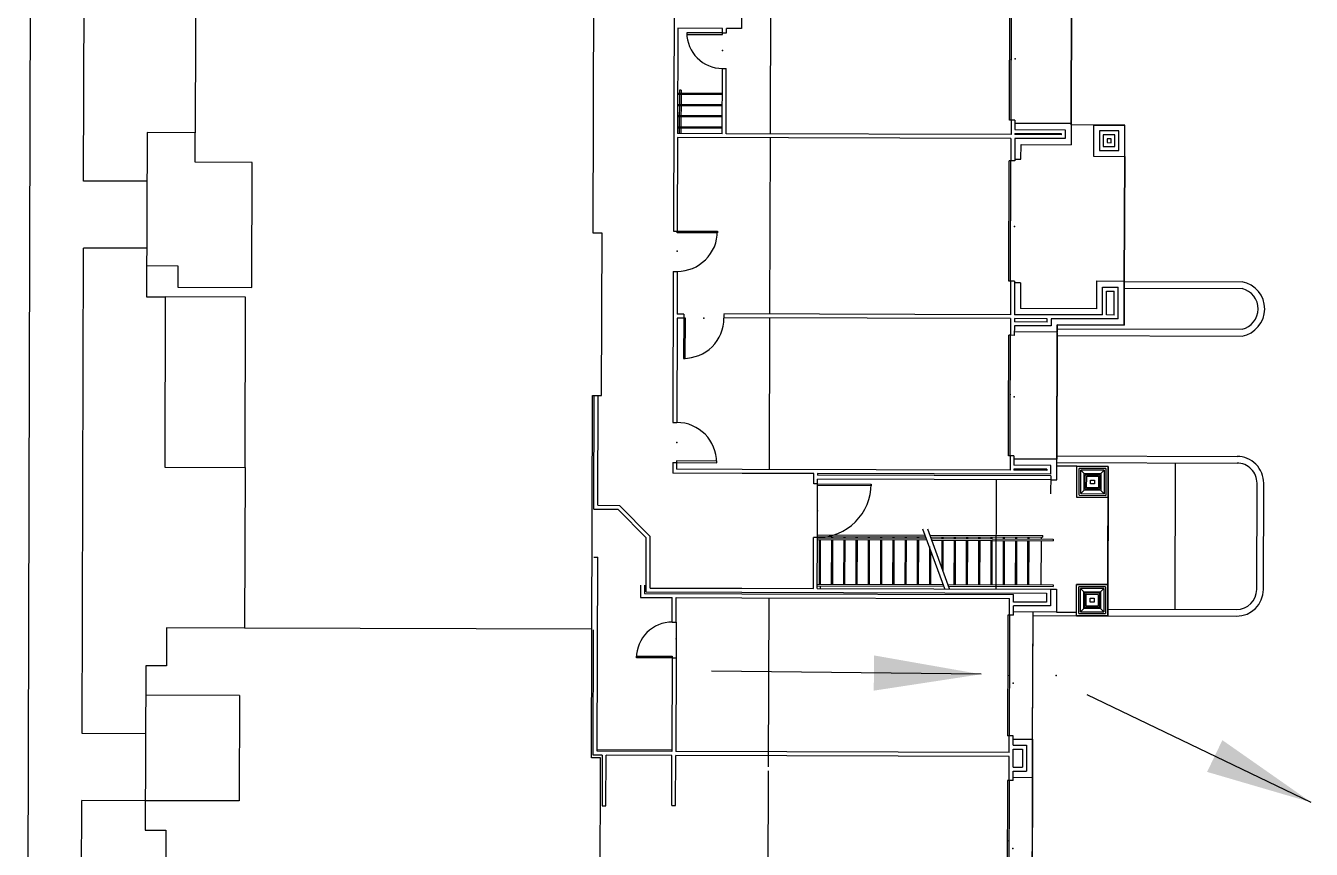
# Model space of a CAD drawing. Header units: feet. Extents: x 26064 to 27719, y 16802 to 28989.
# Drawn here: x 27077.5 to 27173.5, y 17752.7 to 17814.2 of the extents above; entities that cross this region are included whole.
import ezdxf

# ---------------------------------------------------------------- set-up
doc = ezdxf.new("R2010")
doc.units = ezdxf.units.FT
doc.header["$LTSCALE"] = 50
doc.header["$MEASUREMENT"] = 0
doc.header["$PDSIZE"] = -0.5
for name, color, linetype in [('BUILDING-INTERIOR', 251, 'Continuous'), ('BUILDINGS', 5, 'Continuous'), ('CURB-B', 4, 'Continuous'), ('CURB-F', 32, 'Continuous'), ('SD-STRUCTURE', 6, 'Continuous'), ('SIDEWALK', 9, 'Continuous')]:
    doc.layers.add(name, color=color, linetype=linetype)
doc.styles.add('ls80', font='simplex', dxfattribs={"oblique": 15, "height": 4})
doc.dimstyles.new('dim', dxfattribs={"dimtxt": 0.18, "dimasz": 0.16, "dimexe": 0.0625, "dimexo": 0.0625, "dimgap": 0.03, "dimtad": 3, "dimdec": 4, "dimzin": 0, "dimdsep": 46, "dimtxsty": 'ls80', "dimcen": 0.09, "dimclrd": 256, "dimclre": 256, "dimclrt": 256, "dimaunit": 1, "dimadec": 4, "dimazin": 0, "dimtfac": 1, "dimtdec": 4, "dimtofl": 0, "dimtmove": 2, "dimatfit": 3, "dimfxl": 0, "dimtolj": 1, "dimtzin": 0, "dimlwd": -1, "dimlwe": -1, "dimarcsym": 0})

msp = doc.modelspace()

# ---------------------------------------------------------------- linework, layer by layer
at = {"layer": 'BUILDING-INTERIOR', "color": 7, "ltscale": 12}
for p, q in [((27125.89524, 17817.80484), (27125.84006, 17798.89543)), ((27130.93364, 17817.33198), (27130.92403, 17814.04162)), ((27133.09946, 17817.32568), (27133.06688, 17806.16337)), ((27150.93817, 17807.19407), (27150.96443, 17816.19063)), ((27151.06313, 17807.1937), (27151.08938, 17816.19027)), ((27155.58839, 17816.42704), (27155.56068, 17806.93098)), ((27126.17586, 17814.05543), (27126.15288, 17806.18357)), ((27129.50792, 17814.04573), (27126.17587, 17814.05543)), ((27126.8413, 17813.72028), (27126.84094, 17813.59533)), ((27126.84094, 17813.59533), (27129.50658, 17813.58755)), ((27129.50694, 17813.7125), (27126.8413, 17813.72028)), ((27129.50658, 17813.58755), (27129.50694, 17813.7125)), ((27129.50694, 17813.7125), (27129.50792, 17814.04573)), ((27129.50694, 17813.7125), (27129.7985, 17813.71165)), ((27129.7985, 17813.71165), (27129.79947, 17814.04488)), ((27130.92403, 17814.04162), (27129.79947, 17814.04488)), ((27129.48492, 17806.17383), (27129.49915, 17811.04686)), ((27129.49915, 17811.04686), (27129.79071, 17811.04601)), ((27129.77648, 17806.17297), (27129.79071, 17811.04601)), ((27126.28732, 17809.43185), (27126.27784, 17806.18321)), ((27126.41227, 17809.43148), (27126.28732, 17809.43185)), ((27126.41227, 17809.43148), (27126.40279, 17806.18284)), ((27129.49369, 17809.17258), (27126.16162, 17809.18231)), ((27129.48882, 17807.50655), (27126.15676, 17807.51628)), ((27129.49126, 17808.33957), (27126.15919, 17808.34929)), ((27129.48639, 17806.67354), (27126.15433, 17806.68327)), ((27151.06313, 17807.1937), (27150.93817, 17807.19407)), ((27151.06313, 17807.1937), (27151.05996, 17806.11087)), ((27151.35468, 17807.19285), (27151.06313, 17807.1937)), ((27151.35468, 17807.19285), (27151.35261, 17806.4848)), ((27155.56068, 17806.93098), (27151.35395, 17806.94325)), ((27155.56068, 17806.93098), (27155.55606, 17805.34805)), ((27157.2264, 17806.82175), (27155.56037, 17806.82661)), ((27157.2264, 17806.82175), (27157.21959, 17804.48932)), ((27157.2264, 17806.82175), (27159.55884, 17806.81494)), ((27159.55203, 17804.48251), (27159.55884, 17806.81494)), ((27090.11846, 17804.03963), (27090.1249, 17806.24712)), ((27126.15203, 17805.89204), (27126.13161, 17798.89458)), ((27151.05911, 17805.81932), (27126.15203, 17805.89204)), ((27129.48492, 17806.17383), (27126.15288, 17806.18357)), ((27151.05996, 17806.11086), (27129.77648, 17806.17297)), ((27133.06603, 17805.87186), (27133.02762, 17792.71023)), ((27151.05911, 17805.81931), (27151.05425, 17804.1533)), ((27151.35067, 17805.81847), (27151.34581, 17804.15245)), ((27155.09924, 17805.80754), (27151.35067, 17805.81848)), ((27151.35176, 17806.19324), (27151.35152, 17806.11003)), ((27154.80853, 17806.09993), (27151.35153, 17806.11002)), ((27151.35176, 17806.19324), (27154.80878, 17806.18327)), ((27151.35261, 17806.4848), (27155.10118, 17806.47399)), ((27154.80878, 17806.18327), (27154.80853, 17806.09993)), ((27155.10118, 17806.47399), (27155.09924, 17805.80754)), ((27157.66237, 17806.38314), (27157.65833, 17804.92528)), ((27159.12023, 17806.37889), (27157.66237, 17806.38314)), ((27157.95312, 17806.09074), (27157.95069, 17805.21601)), ((27158.82782, 17806.08819), (27157.95312, 17806.09074)), ((27158.24386, 17805.79833), (27158.24305, 17805.50675)), ((27158.53542, 17805.79748), (27158.24386, 17805.79833)), ((27158.53456, 17805.50593), (27158.53542, 17805.79748)), ((27158.82527, 17805.21355), (27158.82782, 17806.08819)), ((27159.11597, 17804.92118), (27159.12023, 17806.37889)), ((27151.80433, 17804.27606), (27151.80749, 17805.35899)), ((27151.80749, 17805.35899), (27155.55606, 17805.34805)), ((27157.65833, 17804.92528), (27159.11597, 17804.92118)), ((27157.95069, 17805.21601), (27158.82527, 17805.21355)), ((27158.24305, 17805.50675), (27158.53456, 17805.50593)), ((27094.36682, 17804.02723), (27090.11846, 17804.03963)), ((27094.33959, 17794.69748), (27094.36682, 17804.02723)), ((27150.90304, 17795.15712), (27150.9293, 17804.15366)), ((27151.05425, 17804.1533), (27150.9293, 17804.15366)), ((27151.02799, 17795.15675), (27151.05425, 17804.1533)), ((27151.34581, 17804.15245), (27151.05425, 17804.1533)), ((27151.34617, 17804.2774), (27151.80433, 17804.27606)), ((27157.21959, 17804.48932), (27159.55203, 17804.48251)), ((27159.55203, 17804.48251), (27159.52486, 17795.17358)), ((27125.84006, 17798.89543), (27126.13161, 17798.89458)), ((27126.13124, 17798.76963), (27126.13161, 17798.89458)), ((27126.13161, 17798.89458), (27129.13046, 17798.88583)), ((27129.13046, 17798.88583), (27129.13009, 17798.76088)), ((27129.13009, 17798.76088), (27126.13124, 17798.76963)), ((27086.49313, 17796.32395), (27088.82557, 17796.31715)), ((27088.82557, 17796.31715), (27088.82089, 17794.71359)), ((27125.8313, 17795.89659), (27125.79836, 17784.60927)), ((27125.8313, 17795.89659), (27126.12286, 17795.89574)), ((27126.12286, 17795.89574), (27126.1135, 17792.68864)), ((27151.02799, 17795.15675), (27150.90304, 17795.15712)), ((27151.02799, 17795.15675), (27151.0207, 17792.65771)), ((27151.31955, 17795.1559), (27151.02799, 17795.15675)), ((27151.31955, 17795.1559), (27151.31226, 17792.65685)), ((27151.77734, 17795.02961), (27151.31918, 17795.03095)), ((27151.77734, 17795.02961), (27151.77175, 17793.11368)), ((27157.44229, 17795.17966), (27157.43621, 17793.09715)), ((27157.44229, 17795.17966), (27159.52482, 17795.17358)), ((27159.52482, 17795.17358), (27159.51522, 17791.88324)), ((27088.82089, 17794.71359), (27094.33959, 17794.69748)), ((27157.89303, 17792.63766), (27157.89911, 17794.72016)), ((27157.89911, 17794.72016), (27159.06532, 17794.71671)), ((27158.18458, 17792.63681), (27158.18981, 17794.42774)), ((27158.18981, 17794.42774), (27158.77292, 17794.42602)), ((27158.76769, 17792.6351), (27158.77292, 17794.42602)), ((27159.05839, 17792.34273), (27159.06532, 17794.7167)), ((27093.87931, 17793.96993), (27087.8816, 17793.98744)), ((27093.84217, 17781.24566), (27093.87931, 17793.96993)), ((27157.43621, 17793.09715), (27151.77175, 17793.11368)), ((27126.11265, 17792.39708), (27126.08991, 17784.60842)), ((27126.61245, 17792.39562), (27126.11265, 17792.39708)), ((27126.6133, 17792.68718), (27126.1135, 17792.68864)), ((27126.61245, 17792.39562), (27126.6037, 17789.39678)), ((27126.6133, 17792.68718), (27126.61245, 17792.39562)), ((27126.73741, 17792.39526), (27126.61245, 17792.39562)), ((27126.72865, 17789.39641), (27126.73741, 17792.39526)), ((27129.61214, 17792.67842), (27129.61129, 17792.38687)), ((27151.01985, 17792.36616), (27129.61141, 17792.42864)), ((27151.0207, 17792.65771), (27129.61227, 17792.7202)), ((27133.02677, 17792.41867), (27132.99369, 17781.08958)), ((27151.01985, 17792.36616), (27151.0162, 17791.11664)), ((27151.31141, 17792.3653), (27151.31068, 17792.11534)), ((27153.76803, 17792.10817), (27151.31068, 17792.11534)), ((27153.76876, 17792.35814), (27151.31141, 17792.3653)), ((27157.89303, 17792.63766), (27151.31226, 17792.65685)), ((27153.76803, 17792.10817), (27153.76876, 17792.35813)), ((27154.06032, 17792.3574), (27154.05874, 17791.81577)), ((27159.05839, 17792.34273), (27154.06032, 17792.35729)), ((27158.76769, 17792.6351), (27158.18458, 17792.63681)), ((27151.30983, 17791.82379), (27151.30776, 17791.11579)), ((27154.51556, 17791.35627), (27151.30849, 17791.36563)), ((27154.05874, 17791.81577), (27151.30983, 17791.82379)), ((27154.51544, 17791.31462), (27154.48784, 17781.85998)), ((27154.51714, 17791.89782), (27154.51556, 17791.35627)), ((27159.51522, 17791.88324), (27154.51714, 17791.89782)), ((27150.87159, 17784.38012), (27150.89125, 17791.11701)), ((27151.0162, 17791.11664), (27150.89125, 17791.11701)), ((27150.99654, 17784.37976), (27151.0162, 17791.11664)), ((27151.30776, 17791.11579), (27151.0162, 17791.11664)), ((27126.6037, 17789.39678), (27126.72865, 17789.39641)), ((27119.90661, 17778.12907), (27119.93141, 17786.62579)), ((27120.19901, 17778.41977), (27120.22296, 17786.62494)), ((27125.79837, 17784.60927), (27126.08992, 17784.60842)), ((27150.86499, 17782.1205), (27150.87159, 17784.38012)), ((27150.98995, 17782.12014), (27150.99654, 17784.37976)), ((27125.78961, 17781.61042), (27125.7873, 17780.81922)), ((27125.78961, 17781.61042), (27126.08117, 17781.60957)), ((27126.08116, 17781.60957), (27126.0797, 17781.10976)), ((27126.08153, 17781.73452), (27126.08117, 17781.60957)), ((27126.08117, 17781.60957), (27129.08002, 17781.60082)), ((27129.08038, 17781.72577), (27126.08153, 17781.73452)), ((27129.08002, 17781.60082), (27129.08038, 17781.72577)), ((27150.98995, 17782.12014), (27150.86499, 17782.1205)), ((27150.98995, 17782.12014), (27150.98679, 17781.03712)), ((27151.2815, 17782.11929), (27150.98995, 17782.12014)), ((27151.2815, 17782.11929), (27151.27943, 17781.41119)), ((27154.48784, 17781.85998), (27151.28077, 17781.86934)), ((27154.48334, 17780.31884), (27154.48784, 17781.85998)), ((27130.97132, 17780.80393), (27125.7873, 17780.81906)), ((27130.97217, 17781.09549), (27126.0797, 17781.10976)), ((27136.32484, 17780.78836), (27130.97132, 17780.80398)), ((27150.98679, 17781.03712), (27130.97217, 17781.09554)), ((27136.3226, 17780.01782), (27136.32485, 17780.78836)), ((27136.6164, 17780.78768), (27136.61604, 17780.66257)), ((27154.02604, 17780.61174), (27136.61604, 17780.66257)), ((27154.0264, 17780.73672), (27136.61641, 17780.78752)), ((27154.0264, 17780.73667), (27136.61641, 17780.7875)), ((27151.27858, 17781.11963), (27151.27834, 17781.03627)), ((27153.7357, 17781.0291), (27151.27834, 17781.03627)), ((27153.73594, 17781.11246), (27151.27858, 17781.11963)), ((27154.02835, 17781.40316), (27151.27943, 17781.41119)), ((27153.73594, 17781.11246), (27153.7357, 17781.0291)), ((27154.02604, 17780.61174), (27154.02215, 17779.27903)), ((27154.02604, 17780.61174), (27154.02519, 17780.32018)), ((27154.0264, 17780.73672), (27154.02835, 17781.40316)), ((27155.98574, 17781.33492), (27154.48632, 17781.33929)), ((27155.97894, 17779.00248), (27155.98574, 17781.33492)), ((27155.98574, 17781.33492), (27158.31818, 17781.32811)), ((27158.31818, 17781.32811), (27155.98574, 17781.33492)), ((27156.14603, 17779.16859), (27156.15186, 17781.16783)), ((27158.15109, 17781.16199), (27156.15187, 17781.16783)), ((27156.27134, 17779.29318), (27156.27644, 17781.04251)), ((27158.02578, 17781.0374), (27156.27645, 17781.04251)), ((27156.52562, 17780.79188), (27156.27645, 17781.04251)), ((27156.52198, 17779.54236), (27156.52562, 17780.79188)), ((27156.52562, 17780.79188), (27157.77514, 17780.78823)), ((27156.60552, 17779.62541), (27156.60868, 17780.70833)), ((27156.60868, 17780.70833), (27157.6916, 17780.70517)), ((27156.70995, 17779.72924), (27156.7125, 17780.6039)), ((27156.7125, 17780.6039), (27157.58717, 17780.60135)), ((27157.58717, 17780.60135), (27157.58462, 17779.72668)), ((27157.6916, 17780.70517), (27157.68844, 17779.62225)), ((27157.77514, 17780.78823), (27157.7715, 17779.53871)), ((27157.77514, 17780.78823), (27158.02578, 17781.0374)), ((27158.02578, 17781.0374), (27158.02068, 17779.28808)), ((27158.15109, 17781.16199), (27158.14526, 17779.16278)), ((27158.31818, 17781.32811), (27158.31137, 17778.99567)), ((27136.61416, 17780.01697), (27136.3226, 17780.01782)), ((27136.60024, 17776.01851), (27136.61416, 17780.01697)), ((27136.61379, 17779.89202), (27136.61416, 17780.01697)), ((27140.61225, 17779.88035), (27136.61379, 17779.89202)), ((27136.61416, 17780.01697), (27136.61519, 17780.37099)), ((27136.61416, 17780.01697), (27140.61262, 17780.0053)), ((27154.02519, 17780.32018), (27136.61519, 17780.371)), ((27140.61262, 17780.0053), (27140.61225, 17779.88035)), ((27154.02519, 17780.32018), (27154.48334, 17780.31884)), ((27157.68844, 17779.62225), (27156.60552, 17779.62541)), ((27157.58462, 17779.72668), (27156.70995, 17779.72924)), ((27157.00236, 17780.01994), (27157.00321, 17780.3115)), ((27157.29391, 17780.01909), (27157.00236, 17780.01994)), ((27157.00321, 17780.3115), (27157.29476, 17780.31064)), ((27157.29476, 17780.31064), (27157.29391, 17780.01909)), ((27158.31137, 17778.99567), (27155.97894, 17779.00248)), ((27156.14603, 17779.16859), (27158.14526, 17779.16276)), ((27156.52198, 17779.54236), (27156.27134, 17779.29318)), ((27156.27134, 17779.29318), (27158.02068, 17779.28808)), ((27157.7715, 17779.53871), (27156.52198, 17779.54236)), ((27157.7715, 17779.53871), (27158.02068, 17779.28808)), ((27158.31138, 17778.99567), (27158.29246, 17772.49831)), ((27119.90661, 17778.12907), (27121.68707, 17778.12387)), ((27120.19901, 17778.41977), (27121.80867, 17778.41508)), ((27121.68707, 17778.12387), (27123.81573, 17775.98273)), ((27121.80867, 17778.41508), (27124.10764, 17776.10265)), ((27123.80397, 17771.95335), (27123.81573, 17775.98273)), ((27124.09638, 17772.24405), (27124.10764, 17776.10265)), ((27136.29981, 17772.2085), (27136.31093, 17776.01935)), ((27136.60249, 17776.0185), (27136.31093, 17776.01935)), ((27136.59136, 17772.20765), (27136.60249, 17776.0185)), ((27145.00986, 17776.18158), (27153.42989, 17776.15699)), ((27145.05688, 17776.05649), (27153.42953, 17776.03204)), ((27145.10389, 17775.93139), (27154.22052, 17775.90478)), ((27145.15091, 17775.8063), (27154.22016, 17775.77982)), ((27145.97333, 17775.8039), (27145.96663, 17773.50991)), ((27145.97406, 17776.05381), (27145.97369, 17775.92885)), ((27146.88964, 17775.80123), (27146.88004, 17772.51082)), ((27146.89037, 17776.05113), (27146.89001, 17775.92618)), ((27147.80596, 17775.79855), (27147.79635, 17772.50815)), ((27147.80669, 17776.04845), (27147.80632, 17775.9235)), ((27148.72227, 17775.79588), (27148.71267, 17772.50547)), ((27148.723, 17776.04578), (27148.72264, 17775.92083)), ((27149.63859, 17775.7932), (27149.62898, 17772.5028)), ((27149.63932, 17776.0431), (27149.63895, 17775.91815)), ((27150.5549, 17775.79053), (27150.5453, 17772.50012)), ((27150.55563, 17776.04043), (27150.55527, 17775.91548)), ((27151.47122, 17775.78785), (27151.46161, 17772.49745)), ((27151.47195, 17776.03775), (27151.47158, 17775.9128)), ((27152.38753, 17775.78518), (27152.37793, 17772.49478)), ((27152.38826, 17776.03508), (27152.3879, 17775.91013)), ((27153.30457, 17776.0324), (27153.30421, 17775.90745)), ((27153.42953, 17776.03204), (27153.42989, 17776.15699)), ((27154.22052, 17775.90478), (27154.22016, 17775.77982)), ((27153.30385, 17775.7825), (27153.29424, 17772.4921)), ((27119.89615, 17774.5471), (27120.1877, 17774.54624)), ((27120.1454, 17760.05184), (27120.1877, 17774.54625)), ((27123.38912, 17772.45438), (27123.38644, 17771.53805)), ((27123.6801, 17772.45352), (27123.67828, 17771.82876)), ((27123.80397, 17771.95335), (27130.94543, 17771.93251)), ((27124.09638, 17772.24405), (27130.94628, 17772.22405)), ((27130.94628, 17772.22413), (27136.29981, 17772.2085)), ((27136.59136, 17772.20765), (27154.00136, 17772.15684)), ((27146.34153, 17772.5124), (27154.21056, 17772.48943)), ((27146.38854, 17772.38731), (27154.21019, 17772.36448)), ((27154.00136, 17772.15684), (27153.99771, 17770.90728)), ((27154.00136, 17772.15684), (27154.45953, 17772.1555)), ((27154.21056, 17772.48943), (27154.21019, 17772.36448)), ((27154.45953, 17772.1555), (27154.45453, 17770.44779)), ((27155.95317, 17770.17268), (27155.95997, 17772.50512)), ((27155.95997, 17772.50512), (27158.29241, 17772.49831)), ((27158.29241, 17772.49831), (27155.95997, 17772.50512)), ((27156.12026, 17770.3388), (27156.12609, 17772.33803)), ((27158.12532, 17772.33219), (27156.1261, 17772.33803)), ((27156.24557, 17770.46338), (27156.25067, 17772.21271)), ((27158.00001, 17772.20761), (27156.25068, 17772.21271)), ((27156.49985, 17771.96208), (27156.25068, 17772.21271)), ((27156.49621, 17770.71256), (27156.49985, 17771.96208)), ((27156.49985, 17771.96208), (27157.74937, 17771.95843)), ((27157.74937, 17771.95843), (27157.74573, 17770.70891)), ((27157.74937, 17771.95843), (27158.00001, 17772.20761)), ((27158.00001, 17772.20761), (27157.99491, 17770.45828)), ((27158.12532, 17772.33219), (27158.11949, 17770.33298)), ((27158.29241, 17772.49831), (27158.2856, 17770.16587)), ((27123.38644, 17771.53805), (27125.76013, 17771.53113)), ((27123.67828, 17771.82876), (27130.94506, 17771.80755)), ((27125.75478, 17769.6985), (27125.76013, 17771.53113)), ((27126.04633, 17769.69764), (27126.05168, 17771.53028)), ((27126.05168, 17771.53028), (27130.94421, 17771.516)), ((27130.94421, 17771.51605), (27150.95879, 17771.45762)), ((27130.94506, 17771.80762), (27151.2512, 17771.74833)), ((27130.94543, 17771.93257), (27153.70895, 17771.86609)), ((27132.96573, 17771.5101), (27132.9289, 17758.88997)), ((27150.95515, 17770.20809), (27150.95879, 17771.45762)), ((27151.24956, 17771.18603), (27151.2512, 17771.74833)), ((27153.70695, 17771.17886), (27151.24956, 17771.18603)), ((27153.70895, 17771.86609), (27153.70695, 17771.17886)), ((27156.57975, 17770.79562), (27156.58291, 17771.87853)), ((27156.58291, 17771.87853), (27157.66583, 17771.87537)), ((27156.68418, 17770.89944), (27156.68673, 17771.7741)), ((27156.68673, 17771.7741), (27157.5614, 17771.77155)), ((27156.97659, 17771.19014), (27156.97744, 17771.4817)), ((27157.26814, 17771.18929), (27156.97659, 17771.19014)), ((27156.97744, 17771.4817), (27157.26899, 17771.48085)), ((27157.26899, 17771.48085), (27157.26814, 17771.18929)), ((27157.5614, 17771.77155), (27157.55884, 17770.89689)), ((27157.66583, 17771.87537), (27157.66267, 17770.79246)), ((27150.83019, 17770.20846), (27150.82451, 17768.26226)), ((27150.95514, 17770.20809), (27150.83019, 17770.20846)), ((27150.95514, 17770.20809), (27150.94946, 17768.26189)), ((27151.24669, 17770.20724), (27150.95514, 17770.20809)), ((27151.2467, 17770.20724), (27151.24877, 17770.9153)), ((27154.45453, 17770.44779), (27151.24743, 17770.45715)), ((27153.99771, 17770.90728), (27151.24877, 17770.9153)), ((27152.67746, 17760.95648), (27152.70517, 17770.45289)), ((27154.45453, 17770.44779), (27155.95396, 17770.44341)), ((27158.2856, 17770.16587), (27155.95317, 17770.17268)), ((27156.12026, 17770.3388), (27158.11949, 17770.33296)), ((27156.49621, 17770.71256), (27156.24557, 17770.46338)), ((27156.24557, 17770.46338), (27157.99491, 17770.45828)), ((27157.74573, 17770.70891), (27156.49621, 17770.71256)), ((27157.66267, 17770.79246), (27156.57975, 17770.79562)), ((27157.55884, 17770.89689), (27156.68418, 17770.89944)), ((27157.74573, 17770.70891), (27157.99491, 17770.45828)), ((27119.75552, 17769.17454), (27093.80717, 17769.25028)), ((27119.85299, 17759.76113), (27119.88035, 17769.13253)), ((27125.75478, 17769.6985), (27126.04633, 17769.69764)), ((27126.04633, 17769.69764), (27126.03855, 17767.03199)), ((27150.82451, 17768.26225), (27150.80393, 17761.2119)), ((27150.94946, 17768.26189), (27150.92888, 17761.21154)), ((27123.08136, 17767.04065), (27123.08172, 17767.1656)), ((27123.08172, 17767.1656), (27125.74736, 17767.15782)), ((27125.74736, 17767.15782), (27125.747, 17767.03287)), ((27125.747, 17767.03287), (27123.08136, 17767.04065)), ((27125.747, 17767.03284), (27125.72658, 17760.03555)), ((27125.747, 17767.03284), (27126.03855, 17767.03199)), ((27126.03855, 17767.03199), (27126.01813, 17760.0347)), ((27093.41759, 17764.21163), (27086.42029, 17764.23206)), ((27093.41759, 17764.21163), (27093.39462, 17756.33966)), ((27150.92888, 17761.21154), (27150.80393, 17761.2119)), ((27150.92523, 17759.962), (27150.92888, 17761.21154)), ((27151.22044, 17761.21069), (27150.92888, 17761.21154)), ((27151.21837, 17760.50265), (27152.21796, 17760.49968)), ((27151.21838, 17760.50265), (27151.22044, 17761.21069)), ((27151.21971, 17760.96081), (27152.67746, 17760.95648)), ((27152.21796, 17760.49968), (27152.21231, 17758.56294)), ((27152.67746, 17760.95648), (27152.66913, 17758.10345)), ((27120.5194, 17759.75918), (27119.85299, 17759.76113)), ((27125.72658, 17760.03555), (27120.1454, 17760.05184)), ((27120.14576, 17760.17678), (27125.72694, 17760.16049)), ((27120.5194, 17759.75918), (27120.50834, 17755.96898)), ((27120.7999, 17755.96812), (27120.81096, 17759.75833)), ((27125.72573, 17759.744), (27120.81096, 17759.75833)), ((27125.71479, 17755.99543), (27125.72573, 17759.744)), ((27126.00635, 17755.99458), (27126.01729, 17759.74315)), ((27150.92438, 17759.67045), (27126.01729, 17759.74315)), ((27150.92523, 17759.962), (27126.01813, 17760.0347)), ((27150.9191, 17757.85891), (27150.92438, 17759.67045)), ((27151.21358, 17758.85742), (27151.21753, 17760.21109)), ((27151.21753, 17760.21109), (27151.92556, 17760.20899)), ((27151.92556, 17760.20899), (27151.92162, 17758.85535)), ((27132.92805, 17758.59841), (27132.8945, 17747.10282)), ((27151.21066, 17757.85805), (27151.21272, 17758.56586)), ((27151.21272, 17758.56586), (27152.21231, 17758.56294)), ((27151.21358, 17758.85742), (27151.92162, 17758.85535)), ((27150.79414, 17757.85927), (27150.76789, 17748.86222)), ((27150.9191, 17757.85891), (27150.79414, 17757.85927)), ((27150.9191, 17757.85891), (27150.89284, 17748.86186)), ((27151.21065, 17757.85805), (27150.9191, 17757.85891)), ((27151.21139, 17758.1077), (27152.66913, 17758.10345)), ((27152.66913, 17758.10345), (27152.64142, 17748.6071)), ((27093.39462, 17756.33966), (27086.39731, 17756.36008)), ((27120.50834, 17755.96898), (27120.7999, 17755.96812)), ((27125.71479, 17755.99543), (27126.00635, 17755.99458))]:
    msp.add_line(p, q, dxfattribs=at)
at = {"layer": 'BUILDING-INTERIOR', "color": 7, "ltscale": 6}
for p, q in [((27150.93817, 17807.19407), (27150.96443, 17816.19063)), ((27150.93817, 17807.19407), (27150.93817, 17807.19407)), ((27150.90304, 17795.15712), (27150.9293, 17804.15366)), ((27150.9293, 17804.15366), (27150.9293, 17804.15366)), ((27150.90304, 17795.15712), (27150.90304, 17795.15712)), ((27150.87159, 17784.38012), (27150.89125, 17791.11701)), ((27150.89125, 17791.11701), (27150.89125, 17791.11701)), ((27150.86499, 17782.1205), (27150.87159, 17784.38012)), ((27150.86499, 17782.1205), (27150.86499, 17782.1205)), ((27149.94338, 17780.33209), (27149.91954, 17772.16875)), ((27144.79456, 17775.80734), (27136.60194, 17775.83125)), ((27144.74755, 17775.93243), (27136.6023, 17775.9562)), ((27136.60267, 17776.08116), (27144.65315, 17776.05766)), ((27136.60303, 17776.20611), (27144.65351, 17776.18262)), ((27136.81019, 17775.83064), (27136.80059, 17772.54024)), ((27136.81092, 17776.08055), (27136.81055, 17775.95559)), ((27137.72651, 17775.82797), (27137.7169, 17772.53757)), ((27137.72724, 17776.07787), (27137.72687, 17775.95292)), ((27138.64282, 17775.8253), (27138.63322, 17772.53489)), ((27138.64355, 17776.0752), (27138.64319, 17775.95024)), ((27139.55914, 17775.82262), (27139.54953, 17772.53222)), ((27139.55986, 17776.07253), (27139.5595, 17775.94757)), ((27140.47544, 17775.81995), (27140.46584, 17772.52954)), ((27140.47617, 17776.06985), (27140.47581, 17775.94489)), ((27141.39176, 17775.81727), (27141.38216, 17772.52687)), ((27141.39249, 17776.06718), (27141.39213, 17775.94222)), ((27142.30807, 17775.8146), (27142.29847, 17772.5242)), ((27142.3088, 17776.06451), (27142.30844, 17775.93955)), ((27143.22439, 17775.81192), (27143.21478, 17772.52153)), ((27143.22512, 17776.06183), (27143.22475, 17775.93688)), ((27144.1407, 17775.80925), (27144.1311, 17772.51885)), ((27144.14143, 17776.05916), (27144.14107, 17775.9342)), ((27145.05463, 17774.98941), (27145.04741, 17772.51618)), ((27136.59197, 17772.4159), (27146.03219, 17772.38835)), ((27136.59233, 17772.54085), (27145.98518, 17772.51344)), ((27136.80022, 17772.41529), (27136.79961, 17772.20704)), ((27150.83019, 17770.20846), (27150.82451, 17768.26226)), ((27150.83019, 17770.20846), (27150.83019, 17770.20846)), ((27150.82451, 17768.26225), (27150.80393, 17761.2119)), ((27150.80393, 17761.2119), (27150.80393, 17761.2119)), ((27150.79414, 17757.85927), (27150.76789, 17748.86222)), ((27150.79414, 17757.85927), (27150.79414, 17757.85927))]:
    msp.add_line(p, q, dxfattribs=at)
at = {"layer": 'BUILDING-INTERIOR', "color": 7, "ltscale": 4}
for p, q in [((27129.49344, 17809.08928), (27126.16138, 17809.099)), ((27129.49101, 17808.25627), (27126.15895, 17808.26599)), ((27129.48615, 17806.59024), (27126.15409, 17806.59997)), ((27129.48858, 17807.42325), (27126.15652, 17807.43298)), ((27136.72688, 17775.83089), (27136.71728, 17772.54049)), ((27136.72761, 17776.08079), (27136.72725, 17775.95583)), ((27137.6432, 17775.82821), (27137.6336, 17772.53781)), ((27137.64393, 17776.07812), (27137.64356, 17775.95316)), ((27138.55951, 17775.82554), (27138.54991, 17772.53514)), ((27138.56024, 17776.07544), (27138.55988, 17775.95049)), ((27139.47583, 17775.82286), (27139.46622, 17772.53246)), ((27139.47656, 17776.07277), (27139.47619, 17775.94781)), ((27140.39214, 17775.82019), (27140.38254, 17772.52979)), ((27140.39287, 17776.07009), (27140.39251, 17775.94514)), ((27141.30846, 17775.81752), (27141.29886, 17772.52711)), ((27141.30919, 17776.06742), (27141.30882, 17775.94246)), ((27142.22477, 17775.81484), (27142.21517, 17772.52444)), ((27142.2255, 17776.06475), (27142.22514, 17775.93979)), ((27143.14109, 17775.81217), (27143.13148, 17772.52177)), ((27143.14181, 17776.06208), (27143.14145, 17775.93712)), ((27144.0574, 17775.80949), (27144.0478, 17772.5191)), ((27144.05813, 17776.0594), (27144.05776, 17775.93444)), ((27145.89003, 17775.80414), (27145.88397, 17773.72985)), ((27145.89076, 17776.05405), (27145.89039, 17775.9291)), ((27146.80634, 17775.80147), (27146.79674, 17772.51107)), ((27146.80707, 17776.05138), (27146.80671, 17775.92642)), ((27147.72266, 17775.7988), (27147.71305, 17772.50839)), ((27147.72339, 17776.04869), (27147.72302, 17775.92375)), ((27148.63897, 17775.79612), (27148.62937, 17772.50571)), ((27148.6397, 17776.04602), (27148.63934, 17775.92107)), ((27149.55529, 17775.79344), (27149.54568, 17772.50304)), ((27149.55602, 17776.04334), (27149.55565, 17775.91839)), ((27150.4716, 17775.79077), (27150.462, 17772.50037)), ((27150.47233, 17776.04067), (27150.47197, 17775.91572)), ((27151.38792, 17775.7881), (27151.37831, 17772.49769)), ((27151.38864, 17776.03799), (27151.38828, 17775.91305)), ((27152.30423, 17775.78542), (27152.29463, 17772.49502)), ((27152.30496, 17776.03532), (27152.30459, 17775.91037)), ((27144.97234, 17775.33431), (27144.96411, 17772.51642))]:
    msp.add_line(p, q, dxfattribs=at)
at = {"layer": 'BUILDING-INTERIOR', "color": 7, "ltscale": 48}
for p, q in [((27146.11054, 17772.17987), (27144.48114, 17776.64128)), ((27146.4669, 17772.17883), (27144.83749, 17776.64024))]:
    msp.add_line(p, q, dxfattribs=at)
at = {"layer": 'BUILDING-INTERIOR', "color": 7, "ltscale": 12}
for points in [[(27090.16903, 17821.36631), (27090.1249, 17806.24712), (27086.52212, 17806.25763), (27086.48632, 17793.99151), (27087.88155, 17793.96661), (27087.84447, 17781.26316), (27093.84217, 17781.24566), (27093.80717, 17769.25028), (27087.97607, 17769.26729), (27087.9678, 17766.43504), (27086.42672, 17766.43954), (27086.39087, 17754.1526), (27087.93194, 17754.1481), (27087.88587, 17738.3625)], [(27120.0835, 17653.21716), (27120.11268, 17663.21332), (27119.44627, 17663.21526), (27119.51872, 17688.03905), (27120.18513, 17688.03711), (27120.19753, 17692.28547), (27119.53112, 17692.28742), (27119.61539, 17721.15133), (27120.2818, 17721.14938), (27120.2942, 17725.39775), (27119.62779, 17725.39969), (27119.69826, 17749.55707), (27120.36467, 17749.55513), (27120.39385, 17759.55129), (27119.72744, 17759.55323), (27119.80646, 17786.62616), (27120.47287, 17786.62421), (27120.50824, 17798.74455), (27119.84183, 17798.74649), (27119.89459, 17816.82273)]]:
    msp.add_lwpolyline(points, dxfattribs=at)
for centre, radius, start, end in [((27129.50694, 17813.7125), 2.66565, 179.8327778, 269.8325778), ((27126.13161, 17798.89458), 2.99886, 269.8327778, 359.8327778), ((27126.61245, 17792.39562), 2.99886, 269.8327778, 359.8327778), ((27126.08117, 17781.60957), 2.99886, 359.8327778, 89.8327778), ((27136.61416, 17780.01697), 3.99848, 269.8327778, 359.8327778), ((27125.747, 17767.03287), 2.66565, 89.8325778, 179.8327778)]:
    msp.add_arc(centre, radius, start, end, dxfattribs=at)
for p in [(27129.50308, 17812.37968, 1), (27151.07626, 17811.69198, 1), (27151.36807, 17811.77451, 1), (27151.33148, 17799.23767, 1), (27126.12723, 17797.39515, 1), (27128.11189, 17792.39124, 1), (27151.00332, 17786.70164, 1), (27151.29441, 17786.5342, 1), (27154.5017, 17786.60813, 1), (27126.08552, 17783.1091, 1), (27136.60832, 17778.01774, 1), (27126.04268, 17768.44812, 1), (27150.94201, 17765.70981, 1), (27154.44068, 17765.69958, 1), (27151.23193, 17765.14668, 1), (27150.90597, 17753.36038, 1), (27151.19589, 17752.79725, 1)]:
    msp.add_point(p, dxfattribs=at)
at = {"layer": 'BUILDINGS', "color": 7, "flags": 128}
for points in [[(27090.16903, 17821.36631), (27090.1249, 17806.24712), (27086.52212, 17806.25763), (27086.48632, 17793.99151), (27087.8816, 17793.98744), (27087.84447, 17781.26316), (27093.84217, 17781.24566), (27093.80717, 17769.25028), (27087.97607, 17769.26729), (27087.9678, 17766.43504), (27086.42672, 17766.43954), (27086.39087, 17754.1526), (27087.93194, 17754.1481), (27087.88587, 17738.3625)], [(27152.63698, 17747.08684), (27152.66913, 17758.10345), (27152.67746, 17760.95648), (27152.70438, 17770.18216), (27155.95317, 17770.17268), (27155.95317, 17770.17268), (27155.95317, 17770.17268), (27158.2856, 17770.16587), (27158.29241, 17772.49831), (27158.31818, 17781.32811), (27154.48632, 17781.33929), (27154.48784, 17781.85998), (27154.51544, 17791.31462), (27154.51714, 17791.89782), (27159.51522, 17791.88324), (27159.52486, 17795.17358), (27159.55203, 17804.48251), (27159.55884, 17806.81494), (27157.2264, 17806.82175), (27155.56037, 17806.82661), (27155.56068, 17806.93098), (27155.58839, 17816.42704)]]:
    msp.add_lwpolyline(points, dxfattribs=at)
at = {"layer": 'CURB-B', "color": 7, "flags": 128}
for points in [[(27159.52327, 17794.63202), (27168.32901, 17794.60638)], [(27154.51629, 17791.60642), (27168.32013, 17791.56614)], [(27154.48711, 17781.6106), (27167.9427, 17781.57413)], [(27169.41547, 17772.13541), (27169.43862, 17780.06976)], [(27158.28706, 17770.66587), (27167.91141, 17770.63979)]]:
    msp.add_lwpolyline(points, dxfattribs=at)
for points in [[(27168.32013, 17791.56614, 0.79015758), (27168.32901, 17794.60638)], [(27169.43862, 17780.06976, 0.41427464), (27167.9427, 17781.57413)], [(27167.91141, 17770.63979, 0.41415249), (27169.41547, 17772.13541)]]:
    msp.add_lwpolyline(points, format="xyb", dxfattribs=at)
at = {"layer": 'CURB-F', "color": 7}
for p, q in [((27159.52474, 17795.13201), (27168.33047, 17795.10638)), ((27154.51483, 17791.10643), (27168.31867, 17791.06614)), ((27154.48857, 17782.1106), (27167.94405, 17782.07413)), ((27169.91546, 17772.13395), (27169.93862, 17780.0683)), ((27158.2856, 17770.16587), (27167.91005, 17770.13979))]:
    msp.add_line(p, q, dxfattribs=at)
for centre, radius, start, end in [((27167.96056, 17793.08732), 2.05266, 280.0475414, 79.6180068), ((27167.93863, 17780.07414), 2, 359.8327778, 89.844725), ((27167.91547, 17772.13978), 2, 269.844725, 359.8327778)]:
    msp.add_arc(centre, radius, start, end, dxfattribs=at)
at = {"layer": 'SIDEWALK', "color": 7}
for p, q in [((27077.45768, 17690.79323), (27077.87277, 17833.01507)), ((27081.78413, 17802.63836), (27081.87275, 17833.0034)), ((27086.51152, 17802.62456), (27081.78413, 17802.63836)), ((27081.6637, 17761.37392), (27081.76954, 17797.63838)), ((27086.49692, 17797.62458), (27081.76954, 17797.63838)), ((27163.31896, 17781.58666), (27163.28704, 17770.65232)), ((27086.4119, 17761.36006), (27081.6637, 17761.37392)), ((27081.59288, 17737.11051), (27081.6491, 17756.37394)), ((27086.39731, 17756.36008), (27081.6491, 17756.37394))]:
    msp.add_line(p, q, dxfattribs=at)

# ---------------------------------------------------------------- leaders
at = {"layer": 'SD-STRUCTURE', "color": 7}
for points in [[(27148.82053, 17765.80248), (27128.67614, 17766.03125)], [(27173.49109, 17756.23204), (27156.75084, 17764.27023)]]:
    msp.add_leader(points, dimstyle='dim', override={"dimscale": 50, "dimgap": 0.03, "dimtad": 0, "dimpost": "'"}, dxfattribs=at)

doc.saveas('drawing.dxf')
